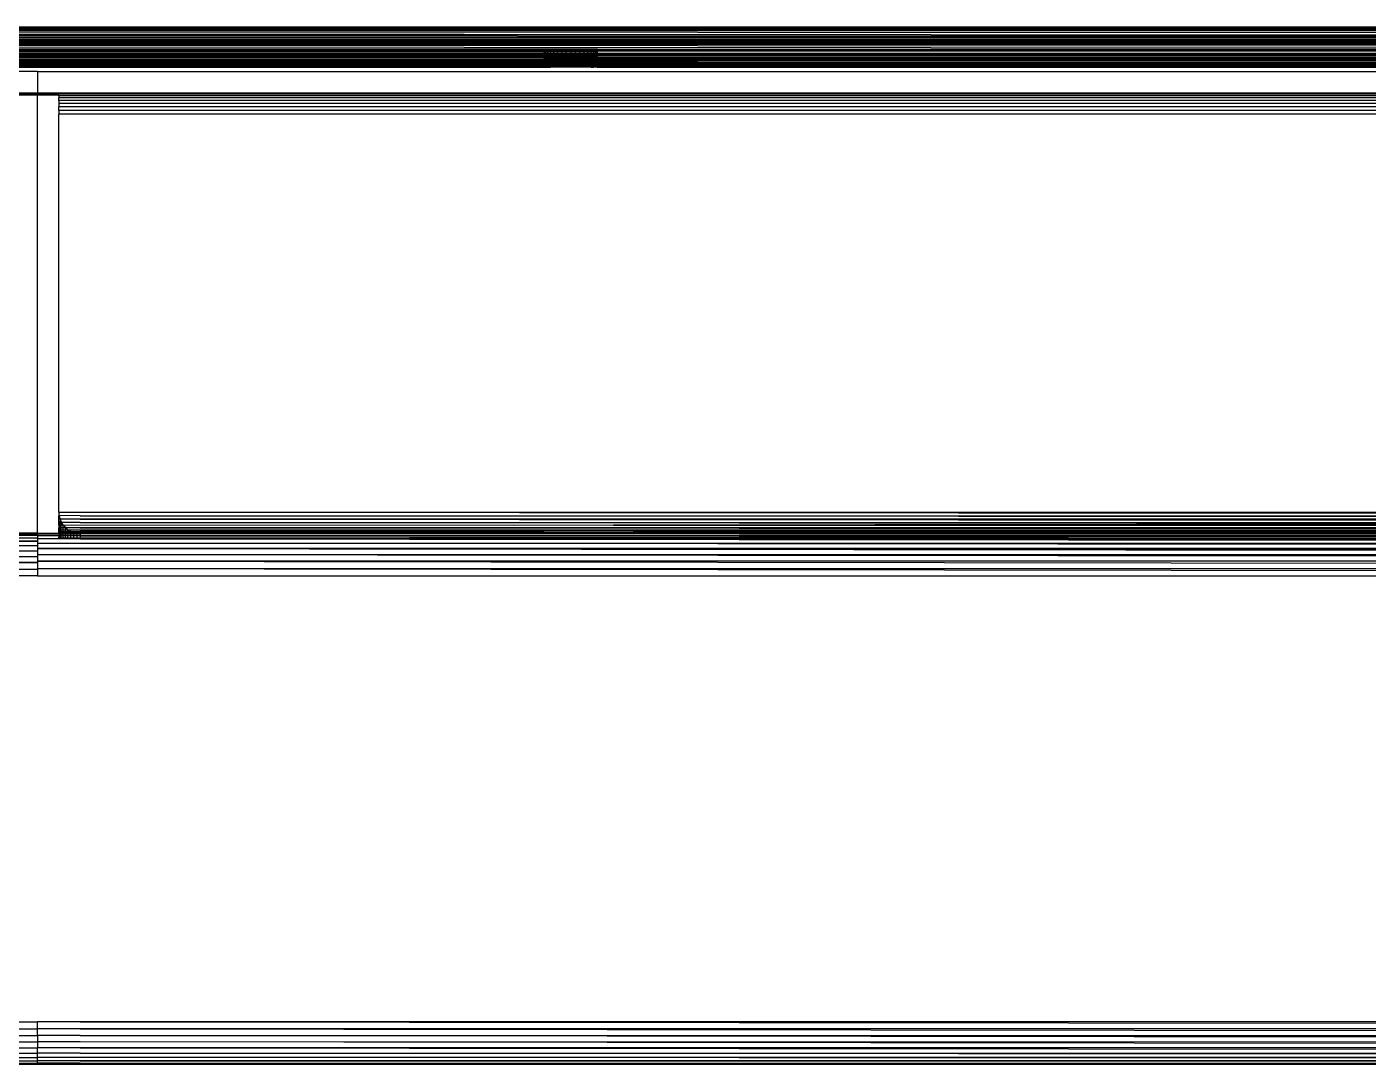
# Model space of a CAD drawing. Header units: inches. Extents: x 12 to 4609, y 5 to 3256.
# Drawn here: x 1189.2 to 1315, y 1641.8 to 1739.1 of the extents above; entities that cross this region are included whole.
import ezdxf

# ---------------------------------------------------------------- set-up
doc = ezdxf.new("R2010")
doc.units = ezdxf.units.IN
doc.header["$MEASUREMENT"] = 0

msp = doc.modelspace()

# ---------------------------------------------------------------- linework, layer by layer
for p, q in [((787.36, 1738.66), (1593.17, 1738.16)), ((787.36, 1738.66), (1563.56, 1738.12)), ((787.39, 1738.75), (1593.17, 1738.16)), ((787.49, 1739.11), (1592.89, 1739.11)), ((845.46, 1738.75), (1265.65, 1738.86)), ((1593.09, 1738.43), (845.46, 1738.75)), ((1235.19, 1738.24), (858.16, 1738.37)), ((1235.19, 1738.24), (871.52, 1738.08)), ((871.52, 1738.08), (1563.56, 1738.12)), ((1593.19, 1738.08), (871.52, 1738.08)), ((1010.78, 1738.94), (1265.65, 1738.86)), ((1046.14, 1738.99), (1338.07, 1739.06)), ((1075.53, 1739.08), (1592.89, 1739.11)), ((1075.53, 1739.08), (1338.07, 1739.06)), ((1324.82, 1738.84), (1095.9, 1738.75)), ((1095.9, 1738.75), (1526.36, 1738.75)), ((1168.51, 1738.94), (1322.22, 1738.87)), ((1168.51, 1738.94), (1592.94, 1738.94)), ((1177.11, 1737.95), (1593.19, 1738.08)), ((1235.19, 1738.24), (1563.56, 1738.12)), ((1265.65, 1738.86), (1322.22, 1738.87)), ((1265.65, 1738.86), (1324.82, 1738.84)), ((787.02, 1737.5), (1593.56, 1736.93)), ((1309.64, 1737.59), (861.95, 1737.5)), ((1593.47, 1737.19), (861.95, 1737.5)), ((861.95, 1737.5), (1593.37, 1737.49)), ((904.29, 1737.73), (1208.32, 1737.78)), ((1238.87, 1737.76), (1007.54, 1737.69)), ((1426.92, 1737.85), (1130.89, 1737.84)), ((1130.89, 1737.84), (1208.32, 1737.78)), ((1142.69, 1737.07), (1237.69, 1737.04)), ((1142.69, 1736.93), (1237.69, 1736.93)), ((1142.69, 1736.81), (1237.69, 1736.78)), ((1142.69, 1736.71), (1237.69, 1736.65)), ((1192.89, 1737.63), (1155.73, 1737.64)), ((1177.11, 1737.95), (1426.92, 1737.85)), ((1394.88, 1737.64), (1192.89, 1737.63)), ((1192.89, 1737.63), (1309.64, 1737.59)), ((1208.32, 1737.78), (1472.32, 1737.83)), ((1208.32, 1737.78), (1238.87, 1737.76)), ((1237.69, 1736.93), (1237.69, 1737.04)), ((1237.69, 1737.04), (1237.73, 1737.04)), ((1237.69, 1736.78), (1237.69, 1736.93)), ((1237.69, 1736.93), (1237.73, 1736.93)), ((1237.69, 1736.65), (1237.69, 1736.78)), ((1237.69, 1736.78), (1237.73, 1736.78)), ((1237.73, 1736.93), (1237.73, 1737.04)), ((1237.73, 1737.04), (1237.84, 1737.04)), ((1237.73, 1736.78), (1237.73, 1736.93)), ((1237.73, 1736.93), (1237.84, 1736.93)), ((1237.73, 1736.65), (1237.73, 1736.78)), ((1237.73, 1736.78), (1237.84, 1736.78)), ((1237.84, 1736.93), (1237.84, 1737.04)), ((1237.84, 1737.04), (1238.03, 1737.04)), ((1237.84, 1736.78), (1237.84, 1736.93)), ((1237.84, 1736.93), (1238.03, 1736.93)), ((1237.84, 1736.65), (1237.84, 1736.78)), ((1237.84, 1736.78), (1238.03, 1736.78)), ((1238.03, 1736.93), (1238.03, 1737.04)), ((1238.03, 1737.04), (1238.28, 1737.04)), ((1238.03, 1736.78), (1238.03, 1736.93)), ((1238.03, 1736.93), (1238.28, 1736.93)), ((1238.03, 1736.65), (1238.03, 1736.78)), ((1238.03, 1736.78), (1238.28, 1736.78)), ((1238.28, 1736.93), (1238.28, 1737.04)), ((1238.28, 1737.04), (1238.59, 1737.04)), ((1238.28, 1736.78), (1238.28, 1736.93)), ((1238.28, 1736.93), (1238.59, 1736.93)), ((1238.28, 1736.65), (1238.28, 1736.78)), ((1238.28, 1736.78), (1238.59, 1736.78)), ((1238.59, 1736.93), (1238.59, 1737.04)), ((1238.59, 1737.04), (1238.94, 1737.04)), ((1238.59, 1736.78), (1238.59, 1736.93)), ((1238.59, 1736.93), (1238.94, 1736.93)), ((1238.59, 1736.65), (1238.59, 1736.78)), ((1238.59, 1736.78), (1238.94, 1736.78)), ((1252.92, 1737.75), (1238.87, 1737.76)), ((1238.94, 1736.93), (1238.94, 1737.04)), ((1238.94, 1737.04), (1239.34, 1737.04)), ((1238.94, 1736.78), (1238.94, 1736.93)), ((1238.94, 1736.93), (1239.34, 1736.93)), ((1238.94, 1736.65), (1238.94, 1736.78)), ((1238.94, 1736.78), (1239.34, 1736.78)), ((1239.34, 1736.93), (1239.34, 1737.04)), ((1239.34, 1737.04), (1239.76, 1737.04)), ((1239.34, 1736.78), (1239.34, 1736.93)), ((1239.34, 1736.93), (1239.76, 1736.93)), ((1239.34, 1736.65), (1239.34, 1736.78)), ((1239.34, 1736.78), (1239.76, 1736.78)), ((1239.76, 1736.93), (1239.76, 1737.04)), ((1239.76, 1737.04), (1240.19, 1737.04)), ((1239.76, 1736.78), (1239.76, 1736.93)), ((1239.76, 1736.93), (1240.19, 1736.93)), ((1239.76, 1736.65), (1239.76, 1736.78)), ((1239.76, 1736.78), (1240.19, 1736.78)), ((1240.19, 1737.04), (1240.19, 1736.93)), ((1240.19, 1737.04), (1240.63, 1737.04)), ((1240.19, 1736.93), (1240.19, 1736.78)), ((1240.19, 1736.93), (1240.63, 1736.93)), ((1240.19, 1736.78), (1240.19, 1736.65)), ((1240.19, 1736.78), (1240.63, 1736.78)), ((1240.63, 1736.93), (1240.63, 1737.04)), ((1240.63, 1737.04), (1241.05, 1737.04)), ((1240.63, 1736.78), (1240.63, 1736.93)), ((1240.63, 1736.93), (1241.05, 1736.93)), ((1240.63, 1736.65), (1240.63, 1736.78)), ((1240.63, 1736.78), (1241.05, 1736.78)), ((1241.05, 1736.93), (1241.05, 1737.04)), ((1241.05, 1737.04), (1241.44, 1737.04)), ((1241.05, 1736.78), (1241.05, 1736.93)), ((1241.05, 1736.93), (1241.44, 1736.93)), ((1241.05, 1736.65), (1241.05, 1736.78)), ((1241.05, 1736.78), (1241.44, 1736.78)), ((1241.44, 1736.93), (1241.44, 1737.04)), ((1241.44, 1737.04), (1241.8, 1737.04)), ((1241.44, 1736.78), (1241.44, 1736.93)), ((1241.44, 1736.93), (1241.8, 1736.93)), ((1241.44, 1736.65), (1241.44, 1736.78)), ((1241.44, 1736.78), (1241.8, 1736.78)), ((1241.8, 1736.93), (1241.8, 1737.04)), ((1241.8, 1737.04), (1242.11, 1737.04)), ((1241.8, 1736.78), (1241.8, 1736.93)), ((1241.8, 1736.93), (1242.11, 1736.93)), ((1241.8, 1736.65), (1241.8, 1736.78)), ((1241.8, 1736.78), (1242.11, 1736.78)), ((1242.11, 1736.93), (1242.11, 1737.04)), ((1242.11, 1737.04), (1242.36, 1737.04)), ((1242.11, 1736.78), (1242.11, 1736.93)), ((1242.11, 1736.93), (1242.36, 1736.93)), ((1242.11, 1736.65), (1242.11, 1736.78)), ((1242.11, 1736.78), (1242.36, 1736.78)), ((1242.36, 1736.93), (1242.36, 1737.04)), ((1242.36, 1737.04), (1242.54, 1737.04)), ((1242.36, 1736.78), (1242.36, 1736.93)), ((1242.36, 1736.93), (1242.54, 1736.93)), ((1242.36, 1736.65), (1242.36, 1736.78)), ((1242.36, 1736.78), (1242.54, 1736.78)), ((1242.54, 1736.93), (1242.54, 1737.04)), ((1242.54, 1737.04), (1242.66, 1737.04)), ((1242.54, 1736.78), (1242.54, 1736.93)), ((1242.54, 1736.93), (1242.66, 1736.93)), ((1242.54, 1736.65), (1242.54, 1736.78)), ((1242.54, 1736.78), (1242.66, 1736.78)), ((1242.66, 1736.93), (1242.66, 1737.04)), ((1242.66, 1737.04), (1242.69, 1737.04)), ((1242.66, 1736.78), (1242.66, 1736.93)), ((1242.66, 1736.93), (1242.69, 1736.93)), ((1242.66, 1736.65), (1242.66, 1736.78)), ((1242.66, 1736.78), (1242.69, 1736.78)), ((1242.69, 1736.93), (1242.69, 1737.04)), ((1242.69, 1737.04), (1337.69, 1737.01)), ((1242.69, 1736.78), (1242.69, 1736.93)), ((1242.69, 1736.93), (1337.69, 1736.93)), ((1242.69, 1736.65), (1242.69, 1736.78)), ((1242.69, 1736.78), (1337.69, 1736.75)), ((1472.32, 1737.83), (1252.92, 1737.75)), ((1252.92, 1737.75), (1394.88, 1737.64)), ((1346.83, 1737.57), (1309.64, 1737.59)), ((1594.03, 1735.82), (786.46, 1736.01)), ((786.46, 1736.01), (1594.12, 1735.68)), ((1142.69, 1736.55), (1237.69, 1736.53)), ((1142.69, 1736.43), (1237.69, 1736.43)), ((1142.69, 1736.33), (1237.69, 1736.3)), ((1142.69, 1736.25), (1237.69, 1736.2)), ((1142.69, 1736.11), (1237.69, 1736.09)), ((1142.69, 1736.01), (1237.69, 1736.01)), ((1142.69, 1735.76), (1237.69, 1735.74)), ((1142.69, 1735.68), (1237.69, 1735.68)), ((1237.69, 1735.6), (1142.69, 1735.62)), ((1237.69, 1735.56), (1142.69, 1735.58)), ((1237.69, 1735.49), (1142.69, 1735.5)), ((1142.69, 1735.46), (1237.69, 1735.46)), ((1237.69, 1736.53), (1237.69, 1736.65)), ((1237.69, 1736.65), (1237.73, 1736.65)), ((1237.69, 1736.43), (1237.69, 1736.53)), ((1237.69, 1736.53), (1237.73, 1736.53)), ((1237.69, 1736.3), (1237.69, 1736.43)), ((1237.69, 1736.43), (1237.73, 1736.43)), ((1237.69, 1736.2), (1237.69, 1736.3)), ((1237.69, 1736.3), (1237.73, 1736.3)), ((1237.69, 1736.09), (1237.69, 1736.2)), ((1237.69, 1736.2), (1237.73, 1736.2)), ((1237.69, 1736.01), (1237.69, 1736.09)), ((1237.69, 1736.09), (1237.73, 1736.09)), ((1237.69, 1736.01), (1237.73, 1736.01)), ((1237.69, 1735.68), (1237.69, 1735.74)), ((1237.69, 1735.74), (1237.73, 1735.74)), ((1237.69, 1735.6), (1237.69, 1735.68)), ((1237.69, 1735.68), (1237.73, 1735.68)), ((1237.69, 1735.56), (1237.69, 1735.6)), ((1237.73, 1735.6), (1237.69, 1735.6)), ((1237.69, 1735.49), (1237.69, 1735.56)), ((1237.73, 1735.56), (1237.69, 1735.56)), ((1237.69, 1735.46), (1237.69, 1735.49)), ((1237.73, 1735.49), (1237.69, 1735.49)), ((1237.69, 1735.4), (1237.69, 1735.46)), ((1237.69, 1735.46), (1237.73, 1735.46)), ((1237.73, 1736.53), (1237.73, 1736.65)), ((1237.73, 1736.65), (1237.84, 1736.65)), ((1237.73, 1736.43), (1237.73, 1736.53)), ((1237.73, 1736.53), (1237.84, 1736.53)), ((1237.73, 1736.3), (1237.73, 1736.43)), ((1237.73, 1736.43), (1237.84, 1736.43)), ((1237.73, 1736.2), (1237.73, 1736.3)), ((1237.73, 1736.3), (1237.84, 1736.3)), ((1237.73, 1736.09), (1237.73, 1736.2)), ((1237.73, 1736.2), (1237.84, 1736.2)), ((1237.73, 1736.01), (1237.73, 1736.09)), ((1237.73, 1736.09), (1237.84, 1736.09)), ((1237.73, 1736.01), (1237.84, 1736.01)), ((1237.73, 1735.68), (1237.73, 1735.74)), ((1237.73, 1735.74), (1237.84, 1735.74)), ((1237.73, 1735.6), (1237.73, 1735.68)), ((1237.73, 1735.68), (1237.84, 1735.68)), ((1237.73, 1735.56), (1237.73, 1735.6)), ((1237.84, 1735.6), (1237.73, 1735.6)), ((1237.73, 1735.49), (1237.73, 1735.56)), ((1237.84, 1735.56), (1237.73, 1735.56)), ((1237.73, 1735.46), (1237.73, 1735.49)), ((1237.84, 1735.49), (1237.73, 1735.49)), ((1237.73, 1735.4), (1237.73, 1735.46)), ((1237.73, 1735.46), (1237.84, 1735.46)), ((1237.84, 1736.53), (1237.84, 1736.65)), ((1237.84, 1736.65), (1238.03, 1736.65)), ((1237.84, 1736.43), (1237.84, 1736.53)), ((1237.84, 1736.53), (1238.03, 1736.53)), ((1237.84, 1736.3), (1237.84, 1736.43)), ((1237.84, 1736.43), (1238.03, 1736.43)), ((1237.84, 1736.2), (1237.84, 1736.3)), ((1237.84, 1736.3), (1238.03, 1736.3)), ((1237.84, 1736.09), (1237.84, 1736.2)), ((1237.84, 1736.2), (1238.03, 1736.2)), ((1237.84, 1736.01), (1237.84, 1736.09)), ((1237.84, 1736.09), (1238.03, 1736.09)), ((1237.84, 1736.01), (1238.03, 1736.01)), ((1237.84, 1735.68), (1237.84, 1735.74)), ((1237.84, 1735.74), (1238.03, 1735.74)), ((1237.84, 1735.6), (1237.84, 1735.68)), ((1237.84, 1735.68), (1238.03, 1735.68)), ((1237.84, 1735.56), (1237.84, 1735.6)), ((1238.03, 1735.6), (1237.84, 1735.6)), ((1237.84, 1735.49), (1237.84, 1735.56)), ((1238.03, 1735.56), (1237.84, 1735.56)), ((1237.84, 1735.46), (1237.84, 1735.49)), ((1238.03, 1735.49), (1237.84, 1735.49)), ((1237.84, 1735.4), (1237.84, 1735.46)), ((1237.84, 1735.46), (1238.03, 1735.46)), ((1238.03, 1736.53), (1238.03, 1736.65)), ((1238.03, 1736.65), (1238.28, 1736.65)), ((1238.03, 1736.43), (1238.03, 1736.53)), ((1238.03, 1736.53), (1238.28, 1736.53)), ((1238.03, 1736.3), (1238.03, 1736.43)), ((1238.03, 1736.43), (1238.28, 1736.43)), ((1238.03, 1736.2), (1238.03, 1736.3)), ((1238.03, 1736.3), (1238.28, 1736.3)), ((1238.03, 1736.09), (1238.03, 1736.2)), ((1238.03, 1736.2), (1238.28, 1736.2)), ((1238.03, 1736.01), (1238.03, 1736.09)), ((1238.03, 1736.09), (1238.28, 1736.09)), ((1238.03, 1736.01), (1238.28, 1736.01)), ((1238.03, 1735.68), (1238.03, 1735.74)), ((1238.03, 1735.74), (1238.28, 1735.74)), ((1238.03, 1735.6), (1238.03, 1735.68)), ((1238.03, 1735.68), (1238.28, 1735.68)), ((1238.03, 1735.56), (1238.03, 1735.6)), ((1238.28, 1735.6), (1238.03, 1735.6)), ((1238.03, 1735.49), (1238.03, 1735.56)), ((1238.28, 1735.56), (1238.03, 1735.56)), ((1238.03, 1735.46), (1238.03, 1735.49)), ((1238.28, 1735.49), (1238.03, 1735.49)), ((1238.03, 1735.4), (1238.03, 1735.46)), ((1238.03, 1735.46), (1238.28, 1735.46)), ((1238.28, 1736.53), (1238.28, 1736.65)), ((1238.28, 1736.65), (1238.59, 1736.65)), ((1238.28, 1736.43), (1238.28, 1736.53)), ((1238.28, 1736.53), (1238.59, 1736.53)), ((1238.28, 1736.3), (1238.28, 1736.43)), ((1238.28, 1736.43), (1238.59, 1736.43)), ((1238.28, 1736.2), (1238.28, 1736.3)), ((1238.28, 1736.3), (1238.59, 1736.3)), ((1238.28, 1736.09), (1238.28, 1736.2)), ((1238.28, 1736.2), (1238.59, 1736.2)), ((1238.28, 1736.01), (1238.28, 1736.09)), ((1238.28, 1736.09), (1238.59, 1736.09)), ((1238.28, 1736.01), (1238.59, 1736.01)), ((1238.28, 1735.68), (1238.28, 1735.74)), ((1238.28, 1735.74), (1238.59, 1735.74)), ((1238.28, 1735.6), (1238.28, 1735.68)), ((1238.28, 1735.68), (1238.59, 1735.68)), ((1238.28, 1735.56), (1238.28, 1735.6)), ((1238.59, 1735.6), (1238.28, 1735.6)), ((1238.28, 1735.49), (1238.28, 1735.56)), ((1238.59, 1735.56), (1238.28, 1735.56)), ((1238.28, 1735.46), (1238.28, 1735.49)), ((1238.59, 1735.49), (1238.28, 1735.49)), ((1238.28, 1735.4), (1238.28, 1735.46)), ((1238.28, 1735.46), (1238.59, 1735.46)), ((1238.59, 1736.53), (1238.59, 1736.65)), ((1238.59, 1736.65), (1238.94, 1736.65)), ((1238.59, 1736.43), (1238.59, 1736.53)), ((1238.59, 1736.53), (1238.94, 1736.53)), ((1238.59, 1736.3), (1238.59, 1736.43)), ((1238.59, 1736.43), (1238.94, 1736.43)), ((1238.59, 1736.2), (1238.59, 1736.3)), ((1238.59, 1736.3), (1238.94, 1736.3)), ((1238.59, 1736.09), (1238.59, 1736.2)), ((1238.59, 1736.2), (1238.94, 1736.2)), ((1238.59, 1736.01), (1238.59, 1736.09)), ((1238.59, 1736.09), (1238.94, 1736.09)), ((1238.59, 1736.01), (1238.94, 1736.01)), ((1238.59, 1735.68), (1238.59, 1735.74)), ((1238.59, 1735.74), (1238.94, 1735.74)), ((1238.59, 1735.6), (1238.59, 1735.68)), ((1238.59, 1735.68), (1238.94, 1735.68)), ((1238.59, 1735.56), (1238.59, 1735.6)), ((1238.94, 1735.6), (1238.59, 1735.6)), ((1238.59, 1735.49), (1238.59, 1735.56)), ((1238.94, 1735.56), (1238.59, 1735.56)), ((1238.59, 1735.46), (1238.59, 1735.49)), ((1238.94, 1735.49), (1238.59, 1735.49)), ((1238.59, 1735.4), (1238.59, 1735.46)), ((1238.59, 1735.46), (1238.94, 1735.46)), ((1238.94, 1736.53), (1238.94, 1736.65)), ((1238.94, 1736.65), (1239.34, 1736.65)), ((1238.94, 1736.43), (1238.94, 1736.53)), ((1238.94, 1736.53), (1239.34, 1736.53)), ((1238.94, 1736.3), (1238.94, 1736.43)), ((1238.94, 1736.43), (1239.34, 1736.43)), ((1238.94, 1736.2), (1238.94, 1736.3)), ((1238.94, 1736.3), (1239.34, 1736.3)), ((1238.94, 1736.09), (1238.94, 1736.2)), ((1238.94, 1736.2), (1239.34, 1736.2)), ((1238.94, 1736.01), (1238.94, 1736.09)), ((1238.94, 1736.09), (1239.34, 1736.09)), ((1238.94, 1736.01), (1239.34, 1736.01)), ((1238.94, 1735.68), (1238.94, 1735.74)), ((1238.94, 1735.74), (1239.34, 1735.74)), ((1238.94, 1735.6), (1238.94, 1735.68)), ((1238.94, 1735.68), (1239.34, 1735.68)), ((1238.94, 1735.56), (1238.94, 1735.6)), ((1239.34, 1735.6), (1238.94, 1735.6)), ((1238.94, 1735.49), (1238.94, 1735.56)), ((1239.34, 1735.56), (1238.94, 1735.56)), ((1238.94, 1735.46), (1238.94, 1735.49)), ((1239.34, 1735.49), (1238.94, 1735.49)), ((1238.94, 1735.4), (1238.94, 1735.46)), ((1238.94, 1735.46), (1239.34, 1735.46)), ((1239.34, 1736.53), (1239.34, 1736.65)), ((1239.34, 1736.65), (1239.76, 1736.65)), ((1239.34, 1736.43), (1239.34, 1736.53)), ((1239.34, 1736.53), (1239.76, 1736.53)), ((1239.34, 1736.3), (1239.34, 1736.43)), ((1239.34, 1736.43), (1239.76, 1736.43)), ((1239.34, 1736.2), (1239.34, 1736.3)), ((1239.34, 1736.3), (1239.76, 1736.3)), ((1239.34, 1736.09), (1239.34, 1736.2)), ((1239.34, 1736.2), (1239.76, 1736.2)), ((1239.34, 1736.01), (1239.34, 1736.09)), ((1239.34, 1736.09), (1239.76, 1736.09)), ((1239.34, 1736.01), (1239.76, 1736.01)), ((1239.34, 1735.68), (1239.34, 1735.74)), ((1239.34, 1735.74), (1239.76, 1735.74)), ((1239.34, 1735.6), (1239.34, 1735.68)), ((1239.34, 1735.68), (1239.76, 1735.68)), ((1239.34, 1735.56), (1239.34, 1735.6)), ((1239.76, 1735.6), (1239.34, 1735.6)), ((1239.34, 1735.49), (1239.34, 1735.56)), ((1239.76, 1735.56), (1239.34, 1735.56)), ((1239.34, 1735.46), (1239.34, 1735.49)), ((1239.76, 1735.49), (1239.34, 1735.49)), ((1239.34, 1735.4), (1239.34, 1735.46)), ((1239.34, 1735.46), (1239.76, 1735.46)), ((1239.76, 1736.53), (1239.76, 1736.65)), ((1239.76, 1736.65), (1240.19, 1736.65)), ((1239.76, 1736.43), (1239.76, 1736.53)), ((1239.76, 1736.53), (1240.19, 1736.53)), ((1239.76, 1736.3), (1239.76, 1736.43)), ((1239.76, 1736.43), (1240.19, 1736.43)), ((1239.76, 1736.2), (1239.76, 1736.3)), ((1239.76, 1736.3), (1240.19, 1736.3)), ((1239.76, 1736.09), (1239.76, 1736.2)), ((1239.76, 1736.2), (1240.19, 1736.2)), ((1239.76, 1736.01), (1239.76, 1736.09)), ((1239.76, 1736.09), (1240.19, 1736.09)), ((1239.76, 1736.01), (1240.19, 1736.01)), ((1239.76, 1735.68), (1239.76, 1735.74)), ((1239.76, 1735.74), (1240.19, 1735.74)), ((1239.76, 1735.6), (1239.76, 1735.68)), ((1239.76, 1735.68), (1240.19, 1735.68)), ((1239.76, 1735.56), (1239.76, 1735.6)), ((1240.19, 1735.6), (1239.76, 1735.6)), ((1239.76, 1735.49), (1239.76, 1735.56)), ((1240.19, 1735.56), (1239.76, 1735.56)), ((1239.76, 1735.46), (1239.76, 1735.49)), ((1240.19, 1735.49), (1239.76, 1735.49)), ((1239.76, 1735.4), (1239.76, 1735.46)), ((1239.76, 1735.46), (1240.19, 1735.46)), ((1240.19, 1736.65), (1240.19, 1736.53)), ((1240.19, 1736.65), (1240.63, 1736.65)), ((1240.19, 1736.53), (1240.19, 1736.43)), ((1240.19, 1736.53), (1240.63, 1736.53)), ((1240.19, 1736.43), (1240.19, 1736.3)), ((1240.19, 1736.43), (1240.63, 1736.43)), ((1240.19, 1736.3), (1240.19, 1736.2)), ((1240.19, 1736.3), (1240.63, 1736.3)), ((1240.19, 1736.2), (1240.19, 1736.09)), ((1240.19, 1736.2), (1240.63, 1736.2)), ((1240.19, 1736.09), (1240.19, 1736.01)), ((1240.19, 1736.09), (1240.63, 1736.09)), ((1240.19, 1736.01), (1240.63, 1736.01)), ((1240.19, 1735.74), (1240.19, 1735.68)), ((1240.19, 1735.74), (1240.63, 1735.74)), ((1240.19, 1735.68), (1240.19, 1735.6)), ((1240.19, 1735.68), (1240.63, 1735.68)), ((1240.19, 1735.6), (1240.19, 1735.56)), ((1240.63, 1735.6), (1240.19, 1735.6)), ((1240.19, 1735.56), (1240.19, 1735.49)), ((1240.63, 1735.56), (1240.19, 1735.56)), ((1240.19, 1735.49), (1240.19, 1735.46)), ((1240.63, 1735.49), (1240.19, 1735.49)), ((1240.19, 1735.46), (1240.19, 1735.4)), ((1240.19, 1735.46), (1240.63, 1735.46)), ((1240.63, 1736.53), (1240.63, 1736.65)), ((1240.63, 1736.65), (1241.05, 1736.65)), ((1240.63, 1736.43), (1240.63, 1736.53)), ((1240.63, 1736.53), (1241.05, 1736.53)), ((1240.63, 1736.3), (1240.63, 1736.43)), ((1240.63, 1736.43), (1241.05, 1736.43)), ((1240.63, 1736.2), (1240.63, 1736.3)), ((1240.63, 1736.3), (1241.05, 1736.3)), ((1240.63, 1736.09), (1240.63, 1736.2)), ((1240.63, 1736.2), (1241.05, 1736.2)), ((1240.63, 1736.01), (1240.63, 1736.09)), ((1240.63, 1736.09), (1241.05, 1736.09)), ((1240.63, 1736.01), (1241.05, 1736.01)), ((1240.63, 1735.68), (1240.63, 1735.74)), ((1240.63, 1735.74), (1241.05, 1735.74)), ((1240.63, 1735.6), (1240.63, 1735.68)), ((1240.63, 1735.68), (1241.05, 1735.68)), ((1240.63, 1735.56), (1240.63, 1735.6)), ((1241.05, 1735.6), (1240.63, 1735.6)), ((1240.63, 1735.49), (1240.63, 1735.56)), ((1241.05, 1735.56), (1240.63, 1735.56)), ((1240.63, 1735.46), (1240.63, 1735.49)), ((1241.05, 1735.49), (1240.63, 1735.49)), ((1240.63, 1735.4), (1240.63, 1735.46)), ((1240.63, 1735.46), (1241.05, 1735.46)), ((1241.05, 1736.53), (1241.05, 1736.65)), ((1241.05, 1736.65), (1241.44, 1736.65)), ((1241.05, 1736.43), (1241.05, 1736.53)), ((1241.05, 1736.53), (1241.44, 1736.53)), ((1241.05, 1736.3), (1241.05, 1736.43)), ((1241.05, 1736.43), (1241.44, 1736.43)), ((1241.05, 1736.2), (1241.05, 1736.3)), ((1241.05, 1736.3), (1241.44, 1736.3)), ((1241.05, 1736.09), (1241.05, 1736.2)), ((1241.05, 1736.2), (1241.44, 1736.2)), ((1241.05, 1736.01), (1241.05, 1736.09)), ((1241.05, 1736.09), (1241.44, 1736.09)), ((1241.05, 1736.01), (1241.44, 1736.01)), ((1241.05, 1735.68), (1241.05, 1735.74)), ((1241.05, 1735.74), (1241.44, 1735.74)), ((1241.05, 1735.6), (1241.05, 1735.68)), ((1241.05, 1735.68), (1241.44, 1735.68)), ((1241.05, 1735.56), (1241.05, 1735.6)), ((1241.44, 1735.6), (1241.05, 1735.6)), ((1241.05, 1735.49), (1241.05, 1735.56)), ((1241.44, 1735.56), (1241.05, 1735.56)), ((1241.05, 1735.46), (1241.05, 1735.49)), ((1241.44, 1735.49), (1241.05, 1735.49)), ((1241.05, 1735.4), (1241.05, 1735.46)), ((1241.05, 1735.46), (1241.44, 1735.46)), ((1241.44, 1736.53), (1241.44, 1736.65)), ((1241.44, 1736.65), (1241.8, 1736.65)), ((1241.44, 1736.43), (1241.44, 1736.53)), ((1241.44, 1736.53), (1241.8, 1736.53)), ((1241.44, 1736.3), (1241.44, 1736.43)), ((1241.44, 1736.43), (1241.8, 1736.43)), ((1241.44, 1736.2), (1241.44, 1736.3)), ((1241.44, 1736.3), (1241.8, 1736.3)), ((1241.44, 1736.09), (1241.44, 1736.2)), ((1241.44, 1736.2), (1241.8, 1736.2)), ((1241.44, 1736.01), (1241.44, 1736.09)), ((1241.44, 1736.09), (1241.8, 1736.09)), ((1241.44, 1736.01), (1241.8, 1736.01)), ((1241.44, 1735.68), (1241.44, 1735.74)), ((1241.44, 1735.74), (1241.8, 1735.74)), ((1241.44, 1735.6), (1241.44, 1735.68)), ((1241.44, 1735.68), (1241.8, 1735.68)), ((1241.44, 1735.56), (1241.44, 1735.6)), ((1241.8, 1735.6), (1241.44, 1735.6)), ((1241.44, 1735.49), (1241.44, 1735.56)), ((1241.8, 1735.56), (1241.44, 1735.56)), ((1241.44, 1735.46), (1241.44, 1735.49)), ((1241.8, 1735.49), (1241.44, 1735.49)), ((1241.44, 1735.4), (1241.44, 1735.46)), ((1241.44, 1735.46), (1241.8, 1735.46)), ((1241.8, 1736.53), (1241.8, 1736.65)), ((1241.8, 1736.65), (1242.11, 1736.65)), ((1241.8, 1736.43), (1241.8, 1736.53)), ((1241.8, 1736.53), (1242.11, 1736.53)), ((1241.8, 1736.3), (1241.8, 1736.43)), ((1241.8, 1736.43), (1242.11, 1736.43)), ((1241.8, 1736.2), (1241.8, 1736.3)), ((1241.8, 1736.3), (1242.11, 1736.3)), ((1241.8, 1736.09), (1241.8, 1736.2)), ((1241.8, 1736.2), (1242.11, 1736.19)), ((1241.8, 1736.01), (1241.8, 1736.09)), ((1241.8, 1736.09), (1242.11, 1736.09)), ((1241.8, 1736.01), (1242.11, 1736.01)), ((1241.8, 1735.68), (1241.8, 1735.74)), ((1241.8, 1735.74), (1242.11, 1735.74)), ((1241.8, 1735.6), (1241.8, 1735.68)), ((1241.8, 1735.68), (1242.11, 1735.68)), ((1241.8, 1735.56), (1241.8, 1735.6)), ((1242.11, 1735.6), (1241.8, 1735.6)), ((1241.8, 1735.49), (1241.8, 1735.56)), ((1242.11, 1735.56), (1241.8, 1735.56)), ((1241.8, 1735.46), (1241.8, 1735.49)), ((1242.11, 1735.49), (1241.8, 1735.49)), ((1241.8, 1735.4), (1241.8, 1735.46)), ((1241.8, 1735.46), (1242.11, 1735.46)), ((1242.11, 1736.53), (1242.11, 1736.65)), ((1242.11, 1736.65), (1242.36, 1736.65)), ((1242.11, 1736.43), (1242.11, 1736.53)), ((1242.11, 1736.53), (1242.36, 1736.53)), ((1242.11, 1736.3), (1242.11, 1736.43)), ((1242.11, 1736.43), (1242.36, 1736.43)), ((1242.11, 1736.19), (1242.11, 1736.3)), ((1242.11, 1736.3), (1242.36, 1736.3)), ((1242.11, 1736.09), (1242.11, 1736.19)), ((1242.11, 1736.19), (1242.36, 1736.19)), ((1242.11, 1736.01), (1242.11, 1736.09)), ((1242.11, 1736.09), (1242.36, 1736.09)), ((1242.11, 1736.01), (1242.36, 1736.01)), ((1242.11, 1735.68), (1242.11, 1735.74)), ((1242.11, 1735.74), (1242.36, 1735.74)), ((1242.11, 1735.6), (1242.11, 1735.68)), ((1242.11, 1735.68), (1242.36, 1735.68)), ((1242.11, 1735.56), (1242.11, 1735.6)), ((1242.36, 1735.6), (1242.11, 1735.6)), ((1242.11, 1735.49), (1242.11, 1735.56)), ((1242.36, 1735.56), (1242.11, 1735.56)), ((1242.11, 1735.46), (1242.11, 1735.49)), ((1242.36, 1735.49), (1242.11, 1735.49)), ((1242.11, 1735.4), (1242.11, 1735.46)), ((1242.11, 1735.46), (1242.36, 1735.46)), ((1242.36, 1736.53), (1242.36, 1736.65)), ((1242.36, 1736.65), (1242.54, 1736.65)), ((1242.36, 1736.43), (1242.36, 1736.53)), ((1242.36, 1736.53), (1242.54, 1736.53)), ((1242.36, 1736.3), (1242.36, 1736.43)), ((1242.36, 1736.43), (1242.54, 1736.43)), ((1242.36, 1736.19), (1242.36, 1736.3)), ((1242.36, 1736.3), (1242.54, 1736.3)), ((1242.36, 1736.09), (1242.36, 1736.19)), ((1242.36, 1736.19), (1242.54, 1736.19)), ((1242.36, 1736.01), (1242.36, 1736.09)), ((1242.36, 1736.09), (1242.54, 1736.09)), ((1242.36, 1736.01), (1242.54, 1736.01)), ((1242.36, 1735.68), (1242.36, 1735.74)), ((1242.36, 1735.74), (1242.54, 1735.74)), ((1242.36, 1735.6), (1242.36, 1735.68)), ((1242.36, 1735.68), (1242.54, 1735.68)), ((1242.36, 1735.56), (1242.36, 1735.6)), ((1242.54, 1735.6), (1242.36, 1735.6)), ((1242.36, 1735.49), (1242.36, 1735.56)), ((1242.54, 1735.56), (1242.36, 1735.56)), ((1242.36, 1735.46), (1242.36, 1735.49)), ((1242.54, 1735.49), (1242.36, 1735.49)), ((1242.36, 1735.4), (1242.36, 1735.46)), ((1242.36, 1735.46), (1242.54, 1735.46)), ((1242.54, 1736.53), (1242.54, 1736.65)), ((1242.54, 1736.65), (1242.66, 1736.65)), ((1242.54, 1736.43), (1242.54, 1736.53)), ((1242.54, 1736.53), (1242.66, 1736.53)), ((1242.54, 1736.3), (1242.54, 1736.43)), ((1242.54, 1736.43), (1242.66, 1736.43)), ((1242.54, 1736.19), (1242.54, 1736.3)), ((1242.54, 1736.3), (1242.66, 1736.3)), ((1242.54, 1736.09), (1242.54, 1736.19)), ((1242.54, 1736.19), (1242.66, 1736.19)), ((1242.54, 1736.01), (1242.54, 1736.09)), ((1242.54, 1736.09), (1242.66, 1736.09)), ((1242.54, 1736.01), (1242.66, 1736.01)), ((1242.54, 1735.68), (1242.54, 1735.74)), ((1242.54, 1735.74), (1242.66, 1735.74)), ((1242.54, 1735.6), (1242.54, 1735.68)), ((1242.54, 1735.68), (1242.66, 1735.68)), ((1242.54, 1735.56), (1242.54, 1735.6)), ((1242.66, 1735.6), (1242.54, 1735.6)), ((1242.54, 1735.49), (1242.54, 1735.56)), ((1242.66, 1735.56), (1242.54, 1735.56)), ((1242.54, 1735.46), (1242.54, 1735.49)), ((1242.66, 1735.49), (1242.54, 1735.49)), ((1242.54, 1735.4), (1242.54, 1735.46)), ((1242.54, 1735.46), (1242.66, 1735.46)), ((1242.66, 1736.53), (1242.66, 1736.65)), ((1242.66, 1736.65), (1242.69, 1736.65)), ((1242.66, 1736.43), (1242.66, 1736.53)), ((1242.66, 1736.53), (1242.69, 1736.53)), ((1242.66, 1736.3), (1242.66, 1736.43)), ((1242.66, 1736.43), (1242.69, 1736.43)), ((1242.66, 1736.19), (1242.66, 1736.3)), ((1242.66, 1736.3), (1242.69, 1736.3)), ((1242.66, 1736.09), (1242.66, 1736.19)), ((1242.66, 1736.19), (1242.69, 1736.19)), ((1242.66, 1736.01), (1242.66, 1736.09)), ((1242.66, 1736.09), (1242.69, 1736.09)), ((1242.66, 1736.01), (1242.69, 1736.01)), ((1242.66, 1735.68), (1242.66, 1735.74)), ((1242.66, 1735.74), (1242.69, 1735.74)), ((1242.66, 1735.6), (1242.66, 1735.68)), ((1242.66, 1735.68), (1242.69, 1735.68)), ((1242.66, 1735.56), (1242.66, 1735.6)), ((1242.69, 1735.6), (1242.66, 1735.6)), ((1242.66, 1735.49), (1242.66, 1735.56)), ((1242.69, 1735.56), (1242.66, 1735.56)), ((1242.66, 1735.46), (1242.66, 1735.49)), ((1242.69, 1735.49), (1242.66, 1735.49)), ((1242.66, 1735.4), (1242.66, 1735.46)), ((1242.66, 1735.46), (1242.69, 1735.46)), ((1242.69, 1736.53), (1242.69, 1736.65)), ((1242.69, 1736.65), (1337.69, 1736.59)), ((1242.69, 1736.43), (1242.69, 1736.53)), ((1242.69, 1736.53), (1337.69, 1736.5)), ((1242.69, 1736.3), (1242.69, 1736.43)), ((1242.69, 1736.43), (1337.69, 1736.43)), ((1242.69, 1736.19), (1242.69, 1736.3)), ((1242.69, 1736.3), (1337.69, 1736.27)), ((1242.69, 1736.09), (1242.69, 1736.19)), ((1242.69, 1736.19), (1337.69, 1736.15)), ((1242.69, 1736.01), (1242.69, 1736.09)), ((1242.69, 1736.09), (1337.69, 1736.07)), ((1242.69, 1736.01), (1337.69, 1736.01)), ((1242.69, 1735.68), (1242.69, 1735.74)), ((1242.69, 1735.74), (1337.69, 1735.73)), ((1242.69, 1735.6), (1242.69, 1735.68)), ((1242.69, 1735.68), (1337.69, 1735.68)), ((1242.69, 1735.56), (1242.69, 1735.6)), ((1337.69, 1735.59), (1242.69, 1735.6)), ((1242.69, 1735.49), (1242.69, 1735.56)), ((1337.69, 1735.53), (1242.69, 1735.56)), ((1242.69, 1735.46), (1242.69, 1735.49)), ((1337.69, 1735.48), (1242.69, 1735.49)), ((1242.69, 1735.4), (1242.69, 1735.46)), ((1242.69, 1735.46), (1337.69, 1735.46)), ((1190.19, 1734.91), (783.37, 1734.91)), ((1237.69, 1735.4), (1142.69, 1735.41)), ((1237.69, 1735.35), (1142.69, 1735.36)), ((1142.69, 1735.31), (1237.69, 1735.31)), ((1190.19, 1734.91), (1190.19, 1732.91)), ((1190.19, 1734.91), (1597.02, 1734.91)), ((1237.69, 1735.35), (1237.69, 1735.4)), ((1237.73, 1735.4), (1237.69, 1735.4)), ((1237.69, 1735.31), (1237.69, 1735.35)), ((1237.73, 1735.35), (1237.69, 1735.35)), ((1237.73, 1735.31), (1237.69, 1735.31)), ((1237.73, 1735.35), (1237.73, 1735.4)), ((1237.84, 1735.4), (1237.73, 1735.4)), ((1237.73, 1735.31), (1237.73, 1735.35)), ((1237.84, 1735.35), (1237.73, 1735.35)), ((1237.73, 1735.31), (1237.84, 1735.31)), ((1237.84, 1735.35), (1237.84, 1735.4)), ((1238.03, 1735.4), (1237.84, 1735.4)), ((1237.84, 1735.31), (1237.84, 1735.35)), ((1238.03, 1735.35), (1237.84, 1735.35)), ((1237.84, 1735.31), (1238.03, 1735.31)), ((1238.03, 1735.35), (1238.03, 1735.4)), ((1238.28, 1735.4), (1238.03, 1735.4)), ((1238.03, 1735.31), (1238.03, 1735.35)), ((1238.28, 1735.35), (1238.03, 1735.35)), ((1238.03, 1735.31), (1238.28, 1735.31)), ((1238.28, 1735.35), (1238.28, 1735.4)), ((1238.59, 1735.4), (1238.28, 1735.4)), ((1238.28, 1735.31), (1238.28, 1735.35)), ((1238.59, 1735.35), (1238.28, 1735.35)), ((1238.59, 1735.31), (1238.28, 1735.31)), ((1238.59, 1735.35), (1238.59, 1735.4)), ((1238.94, 1735.4), (1238.59, 1735.4)), ((1238.59, 1735.31), (1238.59, 1735.35)), ((1238.94, 1735.35), (1238.59, 1735.35)), ((1238.94, 1735.31), (1238.59, 1735.31)), ((1238.94, 1735.35), (1238.94, 1735.4)), ((1239.34, 1735.4), (1238.94, 1735.4)), ((1238.94, 1735.31), (1238.94, 1735.35)), ((1239.34, 1735.35), (1238.94, 1735.35)), ((1239.34, 1735.31), (1238.94, 1735.31)), ((1239.34, 1735.35), (1239.34, 1735.4)), ((1239.76, 1735.4), (1239.34, 1735.4)), ((1239.34, 1735.31), (1239.34, 1735.35)), ((1239.76, 1735.35), (1239.34, 1735.35)), ((1239.76, 1735.31), (1239.34, 1735.31)), ((1239.76, 1735.35), (1239.76, 1735.4)), ((1240.19, 1735.4), (1239.76, 1735.4)), ((1239.76, 1735.31), (1239.76, 1735.35)), ((1240.19, 1735.35), (1239.76, 1735.35)), ((1240.19, 1735.31), (1239.76, 1735.31)), ((1240.19, 1735.4), (1240.19, 1735.35)), ((1240.63, 1735.4), (1240.19, 1735.4)), ((1240.19, 1735.35), (1240.19, 1735.31)), ((1240.63, 1735.35), (1240.19, 1735.35)), ((1240.63, 1735.31), (1240.19, 1735.31)), ((1240.63, 1735.35), (1240.63, 1735.4)), ((1241.05, 1735.4), (1240.63, 1735.4)), ((1240.63, 1735.31), (1240.63, 1735.35)), ((1241.05, 1735.35), (1240.63, 1735.35)), ((1241.05, 1735.31), (1240.63, 1735.31)), ((1241.05, 1735.35), (1241.05, 1735.4)), ((1241.44, 1735.4), (1241.05, 1735.4)), ((1241.05, 1735.31), (1241.05, 1735.35)), ((1241.44, 1735.35), (1241.05, 1735.35)), ((1241.44, 1735.31), (1241.05, 1735.31)), ((1241.44, 1735.35), (1241.44, 1735.4)), ((1241.8, 1735.4), (1241.44, 1735.4)), ((1241.44, 1735.31), (1241.44, 1735.35)), ((1241.8, 1735.35), (1241.44, 1735.35)), ((1241.8, 1735.31), (1241.44, 1735.31)), ((1241.8, 1735.35), (1241.8, 1735.4)), ((1242.11, 1735.4), (1241.8, 1735.4)), ((1241.8, 1735.31), (1241.8, 1735.35)), ((1242.11, 1735.35), (1241.8, 1735.35)), ((1242.11, 1735.31), (1241.8, 1735.31)), ((1242.11, 1735.35), (1242.11, 1735.4)), ((1242.36, 1735.4), (1242.11, 1735.4)), ((1242.11, 1735.31), (1242.11, 1735.35)), ((1242.36, 1735.35), (1242.11, 1735.35)), ((1242.11, 1735.31), (1242.36, 1735.31)), ((1242.36, 1735.35), (1242.36, 1735.4)), ((1242.54, 1735.4), (1242.36, 1735.4)), ((1242.36, 1735.31), (1242.36, 1735.35)), ((1242.54, 1735.35), (1242.36, 1735.35)), ((1242.54, 1735.31), (1242.36, 1735.31)), ((1242.54, 1735.35), (1242.54, 1735.4)), ((1242.66, 1735.4), (1242.54, 1735.4)), ((1242.54, 1735.31), (1242.54, 1735.35)), ((1242.66, 1735.35), (1242.54, 1735.35)), ((1242.66, 1735.31), (1242.54, 1735.31)), ((1242.66, 1735.35), (1242.66, 1735.4)), ((1242.69, 1735.4), (1242.66, 1735.4)), ((1242.66, 1735.31), (1242.66, 1735.35)), ((1242.69, 1735.35), (1242.66, 1735.35)), ((1242.66, 1735.31), (1242.69, 1735.31)), ((1242.69, 1735.35), (1242.69, 1735.4)), ((1337.69, 1735.39), (1242.69, 1735.4)), ((1242.69, 1735.31), (1242.69, 1735.35)), ((1337.69, 1735.35), (1242.69, 1735.35)), ((1242.69, 1735.31), (1337.69, 1735.31)), ((783.37, 1732.89), (1190.19, 1732.91)), ((1190.19, 1732.79), (783.37, 1732.81)), ((1190.19, 1732.73), (783.37, 1732.73)), ((1190.19, 1732.7), (1188.19, 1732.7)), ((1190.19, 1732.91), (1190.19, 1732.88)), ((1190.19, 1732.91), (1597.02, 1732.91)), ((1190.19, 1732.88), (1190.19, 1732.79)), ((1597.02, 1732.88), (1190.19, 1732.88)), ((1597.02, 1732.79), (1190.19, 1732.79)), ((1190.19, 1732.79), (1190.19, 1732.73)), ((1190.19, 1732.73), (1190.19, 1732.7)), ((1192.19, 1732.7), (1190.19, 1732.7)), ((1190.19, 1691.62), (1190.19, 1732.7)), ((1192.19, 1732.65), (1192.19, 1732.7)), ((1597.02, 1732.64), (1192.19, 1732.65)), ((1192.19, 1732.65), (1192.19, 1732.44)), ((1597.02, 1732.44), (1192.19, 1732.44)), ((1192.19, 1732.19), (1192.19, 1732.44)), ((1597.02, 1732.2), (1192.19, 1732.19)), ((1192.19, 1732.19), (1192.19, 1731.91)), ((1597.02, 1731.91), (1192.19, 1731.91)), ((1192.19, 1731.91), (1192.19, 1731.61)), ((1597.02, 1731.61), (1192.19, 1731.61)), ((1192.19, 1731.26), (1192.19, 1731.61)), ((1597.02, 1731.26), (1192.19, 1731.26)), ((1192.19, 1731.26), (1192.19, 1730.91)), ((1597.02, 1730.91), (1192.19, 1730.91)), ((1192.19, 1693.58), (1192.19, 1730.91)), ((1192.19, 1693.58), (1194.19, 1693.58)), ((1192.19, 1693.58), (1192.19, 1693.28)), ((1192.19, 1693.28), (1192.22, 1693.27)), ((1192.22, 1693.27), (1192.19, 1693.25)), ((1192.19, 1692.93), (1192.19, 1693.25)), ((1192.31, 1692.93), (1192.19, 1692.93)), ((1192.19, 1692.63), (1192.19, 1692.93)), ((1192.22, 1693.27), (1192.29, 1692.96)), ((1194.19, 1693.25), (1192.22, 1693.27)), ((1192.29, 1692.96), (1192.31, 1692.93)), ((1192.31, 1692.93), (1192.29, 1692.63)), ((1192.31, 1692.93), (1192.41, 1692.67)), ((1194.19, 1692.92), (1192.31, 1692.93)), ((1194.19, 1693.58), (1638.35, 1693.58)), ((1194.19, 1693.58), (1638.36, 1693.28)), ((1194.19, 1693.58), (1638.36, 1693.25)), ((1194.19, 1693.25), (1496.67, 1693.25)), ((1484.53, 1693.04), (1194.19, 1693.25)), ((1523.18, 1693.05), (1194.19, 1693.25)), ((1194.19, 1692.92), (1484.53, 1693.04)), ((1194.19, 1692.92), (1570.69, 1692.97)), ((1638.36, 1692.92), (1194.19, 1692.92)), ((1506.44, 1692.73), (1194.19, 1692.92)), ((1194.19, 1692.92), (1492.82, 1692.71)), ((1190.19, 1691.62), (1188.19, 1691.64)), ((1188.19, 1691.56), (1190.19, 1691.56)), ((1190.19, 1691.62), (1192.19, 1691.64)), ((1190.19, 1691.62), (1190.19, 1691.56)), ((1190.19, 1691.56), (1192.22, 1691.56)), ((1190.19, 1691.56), (1190.19, 1691.42)), ((1192.29, 1692.63), (1192.19, 1692.63)), ((1192.19, 1692.36), (1192.19, 1692.63)), ((1192.29, 1692.35), (1192.19, 1692.36)), ((1192.19, 1692.36), (1192.19, 1692.11)), ((1192.29, 1692.11), (1192.19, 1692.11)), ((1192.19, 1691.91), (1192.19, 1692.11)), ((1192.29, 1691.91), (1192.19, 1691.91)), ((1192.19, 1691.75), (1192.19, 1691.91)), ((1192.29, 1691.75), (1192.19, 1691.75)), ((1192.19, 1691.68), (1192.19, 1691.75)), ((1192.29, 1691.68), (1192.19, 1691.68)), ((1192.19, 1691.64), (1192.19, 1691.68)), ((1192.22, 1691.62), (1192.19, 1691.64)), ((1192.19, 1691.6), (1192.19, 1691.64)), ((1192.22, 1691.62), (1192.19, 1691.6)), ((1192.22, 1691.56), (1192.19, 1691.6)), ((1192.29, 1691.64), (1192.22, 1691.62)), ((1192.29, 1691.6), (1192.22, 1691.62)), ((1192.22, 1691.56), (1192.29, 1691.56)), ((1192.22, 1691.38), (1192.22, 1691.56)), ((1192.29, 1692.63), (1192.29, 1692.35)), ((1192.29, 1692.35), (1192.29, 1692.11)), ((1192.29, 1692.11), (1192.29, 1691.91)), ((1192.29, 1691.91), (1192.29, 1691.75)), ((1192.29, 1691.75), (1192.29, 1691.68)), ((1192.29, 1691.68), (1192.29, 1691.64)), ((1192.29, 1691.64), (1192.29, 1691.6)), ((1192.29, 1691.64), (1192.41, 1691.64)), ((1192.29, 1691.6), (1192.29, 1691.56)), ((1192.29, 1691.56), (1192.41, 1691.56)), ((1192.29, 1691.56), (1192.29, 1691.38)), ((1192.41, 1692.67), (1192.41, 1692.63)), ((1192.44, 1692.63), (1192.41, 1692.63)), ((1192.41, 1692.35), (1192.41, 1692.63)), ((1192.58, 1692.35), (1192.41, 1692.35)), ((1192.41, 1692.11), (1192.41, 1692.35)), ((1192.58, 1692.11), (1192.41, 1692.11)), ((1192.41, 1691.91), (1192.41, 1692.11)), ((1192.58, 1691.91), (1192.41, 1691.91)), ((1192.41, 1691.75), (1192.41, 1691.91)), ((1192.41, 1691.68), (1192.41, 1691.75)), ((1192.58, 1691.75), (1192.41, 1691.75)), ((1192.41, 1691.64), (1192.41, 1691.68)), ((1192.58, 1691.68), (1192.41, 1691.68)), ((1192.41, 1691.6), (1192.41, 1691.64)), ((1192.58, 1691.62), (1192.41, 1691.64)), ((1192.58, 1691.62), (1192.41, 1691.6)), ((1192.41, 1691.56), (1192.41, 1691.6)), ((1192.41, 1691.38), (1192.41, 1691.56)), ((1192.41, 1691.56), (1192.58, 1691.56)), ((1194.19, 1692.63), (1192.44, 1692.63)), ((1192.44, 1692.63), (1192.58, 1692.41)), ((1192.58, 1692.41), (1192.62, 1692.35)), ((1192.58, 1692.41), (1192.58, 1692.35)), ((1192.62, 1692.35), (1192.58, 1692.35)), ((1192.58, 1692.35), (1192.58, 1692.11)), ((1192.78, 1692.11), (1192.58, 1692.11)), ((1192.58, 1692.11), (1192.58, 1691.91)), ((1192.78, 1691.91), (1192.58, 1691.91)), ((1192.58, 1691.91), (1192.58, 1691.75)), ((1192.78, 1691.75), (1192.58, 1691.75)), ((1192.58, 1691.75), (1192.58, 1691.68)), ((1192.78, 1691.68), (1192.58, 1691.68)), ((1192.58, 1691.68), (1192.58, 1691.62)), ((1192.58, 1691.62), (1192.58, 1691.56)), ((1192.78, 1691.62), (1192.58, 1691.62)), ((1192.58, 1691.56), (1192.58, 1691.38)), ((1192.58, 1691.56), (1192.78, 1691.56)), ((1192.62, 1692.35), (1192.78, 1692.17)), ((1234.91, 1692.34), (1192.62, 1692.35)), ((1192.78, 1692.17), (1192.85, 1692.11)), ((1192.78, 1692.17), (1192.78, 1692.11)), ((1192.85, 1692.11), (1192.78, 1692.11)), ((1192.78, 1692.11), (1192.78, 1691.91)), ((1193.02, 1691.91), (1192.78, 1691.91)), ((1192.78, 1691.91), (1192.78, 1691.75)), ((1193.02, 1691.75), (1192.78, 1691.75)), ((1192.78, 1691.75), (1192.78, 1691.68)), ((1193.02, 1691.68), (1192.78, 1691.68)), ((1192.78, 1691.68), (1192.78, 1691.62)), ((1193.02, 1691.62), (1192.78, 1691.62)), ((1192.78, 1691.62), (1192.78, 1691.56)), ((1192.78, 1691.56), (1192.78, 1691.38)), ((1192.78, 1691.56), (1193.02, 1691.56)), ((1192.85, 1692.11), (1193.02, 1691.97)), ((1194.19, 1692.11), (1192.85, 1692.11)), ((1193.02, 1691.97), (1193.12, 1691.91)), ((1193.02, 1691.97), (1193.02, 1691.91)), ((1193.12, 1691.91), (1193.02, 1691.91)), ((1193.02, 1691.91), (1193.02, 1691.75)), ((1193.29, 1691.75), (1193.02, 1691.75)), ((1193.02, 1691.75), (1193.02, 1691.68)), ((1193.29, 1691.68), (1193.02, 1691.68)), ((1193.02, 1691.68), (1193.02, 1691.62)), ((1193.28, 1691.62), (1193.02, 1691.62)), ((1193.02, 1691.62), (1193.02, 1691.56)), ((1193.02, 1691.56), (1193.02, 1691.38)), ((1193.02, 1691.56), (1193.28, 1691.56)), ((1193.12, 1691.91), (1193.29, 1691.8)), ((1194.19, 1691.91), (1193.12, 1691.91)), ((1193.29, 1691.68), (1193.28, 1691.62)), ((1193.28, 1691.62), (1193.28, 1691.56)), ((1193.58, 1691.62), (1193.28, 1691.62)), ((1193.28, 1691.56), (1193.28, 1691.38)), ((1193.28, 1691.56), (1193.58, 1691.56)), ((1193.29, 1691.8), (1193.42, 1691.75)), ((1193.29, 1691.8), (1193.29, 1691.75)), ((1193.42, 1691.75), (1193.29, 1691.75)), ((1193.29, 1691.75), (1193.29, 1691.68)), ((1193.58, 1691.68), (1193.29, 1691.68)), ((1193.42, 1691.75), (1193.58, 1691.68)), ((1237.68, 1691.74), (1193.42, 1691.75)), ((1194.19, 1691.68), (1193.58, 1691.68)), ((1193.58, 1691.68), (1193.75, 1691.64)), ((1193.58, 1691.68), (1193.58, 1691.62)), ((1193.75, 1691.64), (1193.58, 1691.62)), ((1193.58, 1691.62), (1193.58, 1691.56)), ((1193.58, 1691.56), (1193.58, 1691.38)), ((1193.58, 1691.56), (1193.88, 1691.56)), ((1193.88, 1691.61), (1193.75, 1691.64)), ((1194.19, 1691.64), (1193.88, 1691.61)), ((1194.19, 1691.59), (1193.88, 1691.61)), ((1193.88, 1691.61), (1193.88, 1691.56)), ((1193.88, 1691.56), (1193.88, 1691.38)), ((1193.88, 1691.56), (1194.19, 1691.56)), ((1194.19, 1692.63), (1427.98, 1692.62)), ((1194.19, 1692.63), (1365.71, 1692.53)), ((1490.55, 1692.08), (1194.19, 1692.11)), ((1194.19, 1692.11), (1433.86, 1692.01)), ((1510.88, 1692.11), (1194.19, 1692.11)), ((1364.03, 1691.91), (1194.19, 1691.91)), ((1194.19, 1691.91), (1328.02, 1691.86)), ((1237.68, 1691.74), (1194.19, 1691.68)), ((1395.25, 1691.7), (1194.19, 1691.68)), ((1371.84, 1691.62), (1194.19, 1691.64)), ((1194.19, 1691.59), (1371.84, 1691.62)), ((1400.12, 1691.59), (1194.19, 1691.59)), ((1194.19, 1691.59), (1194.19, 1691.56)), ((1194.19, 1691.56), (1400.12, 1691.59)), ((1194.19, 1691.56), (1194.19, 1691.38)), ((1482.37, 1691.49), (1194.19, 1691.38)), ((1244.21, 1692.36), (1234.91, 1692.34)), ((1237.68, 1691.74), (1246.03, 1691.75)), ((1365.71, 1692.53), (1244.21, 1692.36)), ((1244.21, 1692.36), (1638.39, 1692.37)), ((1638.37, 1692.11), (1244.21, 1692.36)), ((1328.02, 1691.86), (1246.03, 1691.75)), ((1246.03, 1691.75), (1638.38, 1691.76)), ((1395.25, 1691.7), (1246.03, 1691.75)), ((738.86, 1690.48), (1190.19, 1690.45)), ((1190.19, 1690.85), (739.23, 1690.84)), ((739.23, 1690.84), (1190.19, 1690.45)), ((739.35, 1690.96), (1190.19, 1690.85)), ((741.99, 1690.45), (1190.19, 1690.45)), ((774.08, 1691.17), (1190.19, 1690.85)), ((938.44, 1690.22), (1190.19, 1689.97)), ((1188.19, 1691.42), (1190.19, 1691.42)), ((1188.19, 1691.18), (1190.19, 1691.18)), ((1190.19, 1691.42), (1190.19, 1691.38)), ((1192.22, 1691.38), (1190.19, 1691.38)), ((1190.19, 1691.38), (1190.19, 1691.18)), ((1190.19, 1691.08), (1190.19, 1691.18)), ((1190.19, 1691.08), (1190.19, 1690.85)), ((1192.22, 1691.08), (1190.19, 1691.08)), ((1190.19, 1690.85), (1190.19, 1690.68)), ((1641.6, 1690.4), (1190.19, 1690.68)), ((1190.19, 1690.68), (1641.53, 1690.48)), ((1190.19, 1690.68), (1641.33, 1690.67)), ((1641.82, 1690.18), (1190.19, 1690.68)), ((1190.19, 1690.68), (1190.19, 1690.45)), ((1190.19, 1690.45), (1190.19, 1690.19)), ((1641.82, 1690.18), (1190.19, 1690.19)), ((1190.19, 1690.19), (1642.39, 1689.61)), ((1190.19, 1690.19), (1642.16, 1689.84)), ((1190.19, 1690.19), (1190.19, 1689.97)), ((1192.19, 1691.13), (1192.22, 1691.38)), ((1192.29, 1691.13), (1192.19, 1691.13)), ((1192.22, 1691.08), (1192.19, 1691.13)), ((1192.29, 1691.38), (1192.22, 1691.38)), ((1192.29, 1691.08), (1192.22, 1691.08)), ((1192.41, 1691.38), (1192.29, 1691.38)), ((1192.29, 1691.38), (1192.29, 1691.13)), ((1192.29, 1691.13), (1192.29, 1691.08)), ((1192.41, 1691.08), (1192.29, 1691.08)), ((1192.41, 1691.13), (1192.41, 1691.38)), ((1192.58, 1691.38), (1192.41, 1691.38)), ((1192.41, 1691.08), (1192.41, 1691.13)), ((1192.58, 1691.13), (1192.41, 1691.13)), ((1192.58, 1691.08), (1192.41, 1691.08)), ((1192.58, 1691.38), (1192.58, 1691.13)), ((1192.78, 1691.38), (1192.58, 1691.38)), ((1192.58, 1691.13), (1192.58, 1691.08)), ((1192.78, 1691.13), (1192.58, 1691.13)), ((1192.78, 1691.08), (1192.58, 1691.08)), ((1192.78, 1691.38), (1192.78, 1691.13)), ((1193.02, 1691.38), (1192.78, 1691.38)), ((1192.78, 1691.13), (1192.78, 1691.08)), ((1193.02, 1691.13), (1192.78, 1691.13)), ((1193.02, 1691.08), (1192.78, 1691.08)), ((1193.02, 1691.38), (1193.02, 1691.13)), ((1193.28, 1691.38), (1193.02, 1691.38)), ((1193.02, 1691.13), (1193.02, 1691.08)), ((1193.28, 1691.13), (1193.02, 1691.13)), ((1193.28, 1691.08), (1193.02, 1691.08)), ((1193.28, 1691.38), (1193.28, 1691.13)), ((1193.58, 1691.38), (1193.28, 1691.38)), ((1193.58, 1691.13), (1193.28, 1691.13)), ((1193.28, 1691.13), (1193.28, 1691.08)), ((1193.58, 1691.08), (1193.28, 1691.08)), ((1193.58, 1691.38), (1193.58, 1691.13)), ((1193.88, 1691.38), (1193.58, 1691.38)), ((1193.58, 1691.13), (1193.58, 1691.08)), ((1193.88, 1691.13), (1193.58, 1691.13)), ((1193.88, 1691.08), (1193.58, 1691.08)), ((1193.88, 1691.38), (1193.88, 1691.13)), ((1194.19, 1691.38), (1193.88, 1691.38)), ((1193.88, 1691.13), (1193.88, 1691.08)), ((1194.19, 1691.13), (1193.88, 1691.13)), ((1194.19, 1691.08), (1193.88, 1691.08)), ((1194.19, 1691.38), (1194.19, 1691.13)), ((1322.06, 1691.29), (1194.19, 1691.38)), ((1194.19, 1691.38), (1370.39, 1691.35)), ((1322.06, 1691.29), (1194.19, 1691.13)), ((1194.19, 1691.13), (1513.95, 1691.16)), ((1280.72, 1691.08), (1194.19, 1691.13)), ((1194.19, 1691.13), (1194.19, 1691.08)), ((1194.19, 1691.08), (1641.33, 1690.67)), ((1280.72, 1691.08), (1194.19, 1691.08)), ((1638.39, 1691.07), (1280.72, 1691.08)), ((1280.72, 1691.08), (1638.39, 1690.95)), ((1190.19, 1688.85), (737.47, 1689.08)), ((737.56, 1689.18), (1190.19, 1688.85)), ((738.22, 1689.84), (1190.19, 1689.43)), ((738.34, 1689.96), (1190.19, 1689.97)), ((738.34, 1689.96), (1190.19, 1689.43)), ((1190.19, 1689.97), (1190.19, 1689.62)), ((1190.19, 1689.62), (1642.84, 1689.16)), ((1190.19, 1689.62), (1642.39, 1689.61)), ((1643.02, 1688.99), (1190.19, 1689.62)), ((1642.92, 1689.08), (1190.19, 1689.62)), ((1190.19, 1689.62), (1190.19, 1689.43)), ((1190.19, 1689.43), (1190.19, 1688.99)), ((1190.19, 1689.43), (1190.19, 1688.85)), ((1643.02, 1688.99), (1190.19, 1688.99)), ((1190.19, 1688.99), (1643.63, 1688.31)), ((1190.19, 1688.99), (1643.63, 1688.36)), ((1190.19, 1688.99), (1190.19, 1688.85)), ((736.07, 1687.62), (1190.19, 1688.24)), ((736.75, 1688.37), (1190.19, 1688.24)), ((737.24, 1688.85), (1190.19, 1688.85)), ((737.24, 1688.85), (1190.19, 1688.24)), ((1190.19, 1688.85), (1190.19, 1688.31)), ((1190.19, 1688.31), (1190.19, 1688.24)), ((1190.19, 1688.31), (1644.31, 1687.62)), ((1190.19, 1688.31), (1643.63, 1688.31)), ((1190.19, 1688.24), (1190.19, 1687.62)), ((1190.19, 1687.62), (736.07, 1687.62)), ((1190.19, 1687.62), (1644.31, 1687.62)), ((1186.19, 1645.79), (1190.19, 1645.79)), ((1186.19, 1645.13), (1190.19, 1645.13)), ((1190.19, 1645.13), (1190.19, 1645.79)), ((1194.19, 1645.79), (1190.19, 1645.79)), ((1190.19, 1644.49), (1190.19, 1645.13)), ((1194.19, 1645.13), (1190.19, 1645.13)), ((1686.14, 1645.79), (1194.19, 1645.79)), ((1194.19, 1645.79), (1686.14, 1645.28)), ((1194.19, 1645.13), (1686.14, 1645.28)), ((1686.15, 1645.1), (1194.19, 1645.13)), ((1194.19, 1645.13), (1686.15, 1644.49)), ((1186.19, 1644.49), (1190.19, 1644.49)), ((1186.19, 1643.89), (1190.19, 1643.89)), ((1194.19, 1644.49), (1190.19, 1644.49)), ((1190.19, 1644.49), (1190.19, 1643.89)), ((1194.19, 1643.89), (1190.19, 1643.89)), ((1190.19, 1643.89), (1190.19, 1643.33)), ((1194.19, 1644.49), (1686.15, 1644.49)), ((1194.19, 1644.49), (1686.15, 1644.46)), ((1686.16, 1643.87), (1194.19, 1644.49)), ((1686.16, 1643.87), (1194.19, 1643.89)), ((1686.17, 1643.31), (1194.19, 1643.89)), ((1186.19, 1643.33), (1190.19, 1643.33)), ((1186.19, 1642.84), (1190.19, 1642.84)), ((1186.19, 1642.44), (1190.19, 1642.44)), ((1190.19, 1642.84), (1190.19, 1643.33)), ((1194.19, 1643.33), (1190.19, 1643.33)), ((1190.19, 1642.44), (1190.19, 1642.84)), ((1194.19, 1642.84), (1190.19, 1642.84)), ((1190.19, 1642.13), (1190.19, 1642.44)), ((1194.19, 1642.44), (1190.19, 1642.44)), ((1686.17, 1643.31), (1194.19, 1643.33)), ((1194.19, 1643.33), (1686.17, 1642.84)), ((1194.19, 1642.84), (1686.17, 1642.84)), ((1194.19, 1642.84), (1686.18, 1642.74)), ((1686.18, 1642.44), (1194.19, 1642.84)), ((1686.18, 1642.44), (1194.19, 1642.44)), ((1686.19, 1642.13), (1194.19, 1642.44)), ((1686.19, 1642.16), (1194.19, 1642.44)), ((1186.19, 1642.13), (1190.19, 1642.13)), ((1186.19, 1641.91), (1190.19, 1641.91)), ((1186.19, 1641.81), (1190.19, 1641.81)), ((1190.19, 1641.91), (1190.19, 1642.13)), ((1194.19, 1642.13), (1190.19, 1642.13)), ((1190.19, 1641.81), (1190.19, 1641.91)), ((1194.19, 1641.91), (1190.19, 1641.91)), ((1190.19, 1641.81), (1680.95, 1641.81)), ((1194.19, 1642.13), (1686.19, 1641.93)), ((1686.19, 1642.13), (1194.19, 1642.13)), ((1194.19, 1641.91), (1686.19, 1641.93)), ((1680.95, 1641.81), (1194.19, 1641.91))]:
    msp.add_line(p, q)

doc.saveas('drawing.dxf')
